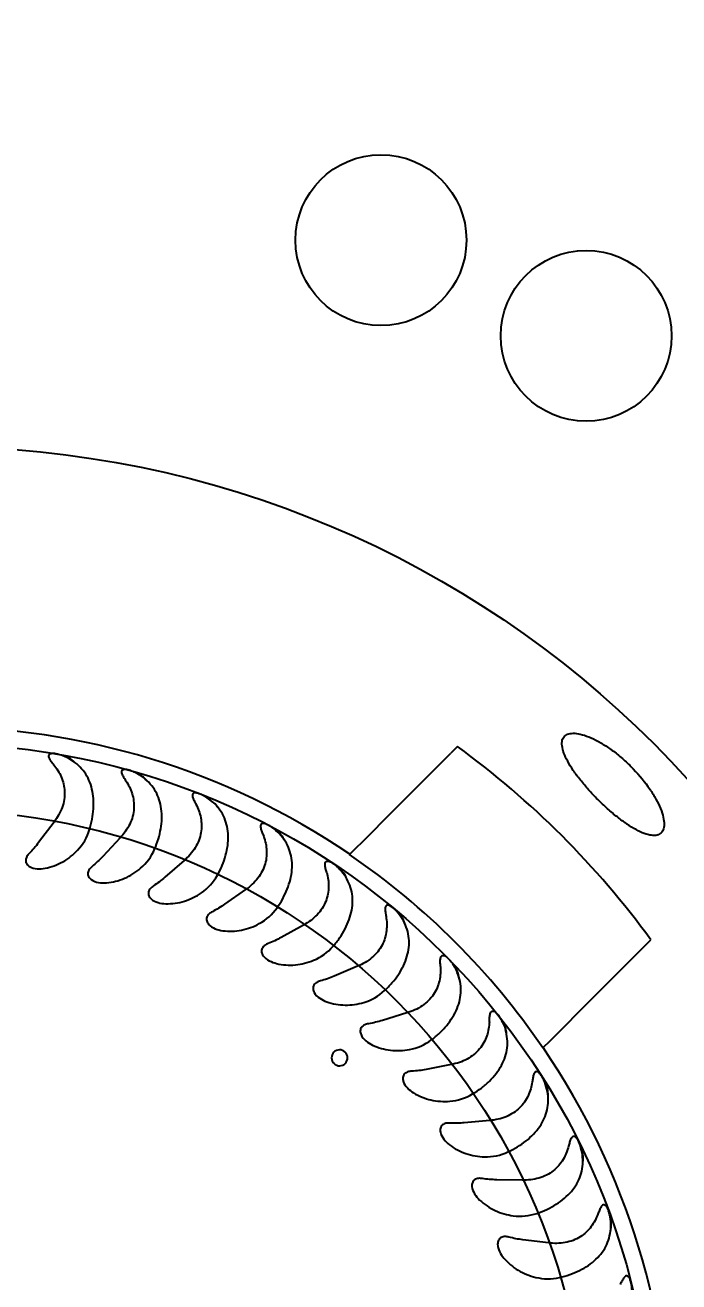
# Model space of a CAD drawing. Header units: millimetres. Extents: x 8 to 3888, y -9857 to 412.
# Drawn here: x 127.8 to 156.5, y 209.6 to 264.8 of the extents above; entities that cross this region are included whole.
import ezdxf

# ---------------------------------------------------------------- set-up
doc = ezdxf.new("R2010")
doc.units = ezdxf.units.MM
doc.layers.add('DIMENSIONS', color=2, linetype='Continuous')
doc.layers.add('OUTLINE', color=7, linetype='Continuous', lineweight=25)
doc.styles.add('SLDTEXTSTYLE0', font='TXT', dxfattribs={"width": 0.75})
doc.dimstyles.new('SLDDIMSTYLE0', dxfattribs={"dimtxt": 3.5, "dimasz": 2, "dimexe": 0, "dimexo": 0.0625, "dimgap": 0.875, "dimtad": 1, "dimdec": 1, "dimrnd": 1e-09, "dimzin": 12, "dimdsep": 46, "dimtxsty": 'SLDTEXTSTYLE0', "dimblk1": 'NONE', "dimsah": 1, "dimcen": 0, "dimadec": 0, "dimazin": 3, "dimtfac": 1, "dimtdec": 1, "dimtmove": 0, "dimatfit": 3, "dimldrblk": 'NONE', "dimfxl": 0, "dimfrac": 2, "dimtolj": 1, "dimtzin": 12, "dimarcsym": 0})

# ---------------------------------------------------------------- blocks, each defined once
blk = doc.blocks.new('_D')
at = {"layer": 'DIMENSIONS'}
for q in [(95.219, 280.951), (133.632, 174.927)]:
    blk.add_line((114.191, 228.586), q, dxfattribs=at)
blk.add_solid([(114.191, 228.586), (113.98, 230.637), (113.039, 230.297)], dxfattribs=at)
at = {"layer": 'DIMENSIONS', "char_height": 3.5, "attachment_point": 1, "rotation": 289.916, "style": 'SLDTEXTSTYLE0'}
for s, insert in [('%%c', (100, 280.994)), ('57,1', (101.781, 276.079))]:
    blk.add_mtext(s, dxfattribs=dict(at, insert=insert))
blk = doc.blocks.new('_None')
blk = doc.blocks.new('_D_1')
at = {"layer": 'DIMENSIONS'}
for q in [(77.846, 281.544), (139.641, 174.513)]:
    blk.add_line((108.183, 229), q, dxfattribs=at)
blk.add_solid([(108.183, 229), (107.616, 230.982), (106.75, 230.482)], dxfattribs=at)
at = {"layer": 'DIMENSIONS', "char_height": 3.5, "attachment_point": 1, "rotation": 300, "style": 'SLDTEXTSTYLE0'}
for s, insert in [('%%c', (82.546, 282.424)), ('62,9', (85.16, 277.896))]:
    blk.add_mtext(s, dxfattribs=dict(at, insert=insert))

msp = doc.modelspace()

# ---------------------------------------------------------------- linework, layer by layer
at = {"layer": 'OUTLINE'}
for p, q in [((129.05814, 229.78016), (128.38202, 228.88293)), ((131.95921, 229.08868), (131.19301, 228.26703)), ((134.77211, 228.09774), (133.92423, 227.36068)), ((137.46602, 226.8182), (136.54574, 226.17381)), ((140.01142, 225.26408), (139.02883, 224.71941)), ((142.38044, 223.4524), (141.34629, 223.01343)), ((144.5471, 221.40303), (143.47273, 221.07456)), ((146.48767, 219.1384), (145.38486, 218.92403)), ((148.18089, 216.68333), (147.06171, 216.58541)), ((149.60822, 214.06472), (148.48493, 214.08432)), ((150.754, 211.31125), (149.63892, 211.44817))]:
    msp.add_line(p, q, dxfattribs=at)
for centre, radius in [((143.40668, 255.31901), 3.75), ((152.41153, 251.11998), 3.75), ((123.91153, 201.75653), 44.5), ((123.91153, 201.75653), 31.45801), ((123.91153, 201.75653), 28.53659)]:
    msp.add_circle(centre, radius, dxfattribs=at)
for radius, start, end in [(32.19671, 55.74011, 124.25989), (38.78969, 36.101746, 53.898254), (32.18101, 34.254589, 55.745411), (32.19671, 325.74011, 34.25989)]:
    msp.add_arc((123.91153, 201.75653), radius, start, end, dxfattribs=at)
for centre, major_axis in [((127.60643, 230.73846), (-2.64915, 1.99628)), ((130.61562, 230.19347), (-2.42597, 2.26226)), ((133.55137, 229.33692), (-2.17621, 2.50345)), ((136.3815, 228.17819), (-1.90261, 2.71721)), ((139.075, 226.72999), (-1.60816, 2.9012)), ((141.60237, 225.00817), (-1.29609, 3.05341)), ((143.93591, 223.03159), (-0.96983, 3.17216)), ((146.05007, 220.82193), (-0.63293, 3.25615)), ((147.92167, 218.40338), (-0.2891, 3.30448)), ((149.53021, 215.80244), (0.05789, 3.31659)), ((150.85806, 213.04762), (0.40425, 3.29237))]:
    msp.add_ellipse(centre, major_axis=major_axis, ratio=0.82903757, start_param=3.04803192, end_param=3.42975032, dxfattribs=at)
for points, knots in [([(154.37603, 232.22103), (154.23584, 232.36122), (154.09244, 232.4935), (153.79959, 232.74297), (153.64845, 232.86132), (153.34908, 233.0757), (153.20136, 233.17164), (152.9102, 233.34161), (152.76606, 233.41574), (152.49486, 233.5358), (152.36623, 233.58276), (152.12371, 233.65039), (152.01187, 233.67031), (151.81249, 233.68254), (151.72346, 233.67498), (151.57174, 233.63227), (151.5102, 233.5977), (151.41517, 233.50297), (151.38164, 233.44188), (151.34587, 233.29786), (151.34305, 233.21495), (151.3675, 233.02695), (151.39514, 232.92179), (151.47807, 232.6977), (151.53342, 232.57777), (151.67249, 232.32099), (151.75408, 232.1881), (151.93936, 231.91406), (152.04441, 231.77119), (152.27129, 231.4841), (152.3923, 231.34066), (152.64899, 231.05367), (152.78575, 230.9092), (153.06264, 230.63226), (153.20397, 230.49833), (153.49265, 230.23986), (153.63808, 230.11717), (153.92328, 229.89165), (154.06517, 229.7871), (154.34218, 229.59961), (154.47466, 229.51836), (154.72846, 229.38062), (154.85093, 229.32381), (155.07595, 229.24037), (155.17919, 229.21312), (155.36747, 229.18813), (155.45216, 229.19084), (155.5959, 229.22626), (155.6561, 229.25874), (155.75233, 229.35442), (155.78695, 229.41636), (155.82955, 229.56626), (155.83754, 229.65546), (155.82547, 229.85609), (155.80579, 229.96656), (155.73909, 230.20713), (155.69137, 230.33839), (155.57144, 230.60963), (155.4991, 230.75063), (155.32868, 231.04316), (155.23135, 231.19305), (154.91208, 231.63926), (154.6564, 231.94066), (154.37603, 232.22103)], [0, 0, 0, 0, 0.03125, 0.03125, 0.0625, 0.0625, 0.09375, 0.09375, 0.125, 0.125, 0.15625, 0.15625, 0.1875, 0.1875, 0.21875, 0.21875, 0.25, 0.25, 0.28125, 0.28125, 0.3125, 0.3125, 0.34375, 0.34375, 0.375, 0.375, 0.40625, 0.40625, 0.4375, 0.4375, 0.46875, 0.46875, 0.5, 0.5, 0.53125, 0.53125, 0.5625, 0.5625, 0.59375, 0.59375, 0.625, 0.625, 0.65625, 0.65625, 0.6875, 0.6875, 0.71875, 0.71875, 0.75, 0.75, 0.78125, 0.78125, 0.8125, 0.8125, 0.84375, 0.84375, 0.875, 0.875, 0.90625, 0.90625, 0.9375, 0.9375, 1, 1, 1, 1]), ([(129.79933, 232.51647), (129.68404, 232.58724), (129.55744, 232.65047), (129.3516, 232.72581), (129.27978, 232.74782), (129.13289, 232.78031), (129.05479, 232.79174), (128.9463, 232.7874), (128.91167, 232.78207), (128.8552, 232.76014), (128.83444, 232.74343), (128.8015, 232.68265), (128.81524, 232.63377), (128.86165, 232.53744), (128.89474, 232.49016), (128.96682, 232.39495), (129.00629, 232.34705), (129.04654, 232.29837)], [0, 0, 0, 0, 0.25, 0.25, 0.375, 0.375, 0.5, 0.5, 0.5625, 0.5625, 0.625, 0.625, 0.75, 0.75, 0.875, 0.875, 1, 1, 1, 1]), ([(129.04654, 232.29837), (129.17861, 232.13865), (129.29265, 231.96045), (129.46068, 231.56655), (129.51356, 231.35564), (129.52778, 231.01011), (129.52121, 230.89389), (129.48494, 230.6607), (129.45466, 230.54215), (129.33226, 230.19745), (129.20701, 229.97772), (129.05814, 229.78016)], [0, 0, 0, 0, 0.25, 0.25, 0.5, 0.5, 0.625, 0.625, 0.75, 0.75, 1, 1, 1, 1]), ([(129.99776, 232.37259), (129.98931, 232.38146), (129.83829, 232.53992), (129.62882, 232.64781), (129.42374, 232.69879), (129.42112, 232.69944)], [0, 0, 0, 0, 0.05530382, 0.9879472, 1, 1, 1, 1]), ([(130.61668, 229.44863), (130.70981, 229.74713), (130.77067, 230.06114), (130.80963, 230.66461), (130.78833, 230.96226), (130.65844, 231.50331), (130.54836, 231.75354), (130.24125, 232.18363), (130.03931, 232.36916), (129.79933, 232.51647)], [0, 0, 0, 0, 0.25, 0.25, 0.5, 0.5, 0.75, 0.75, 1, 1, 1, 1]), ([(132.98237, 231.73252), (132.87464, 231.81531), (132.75543, 231.89118), (132.56045, 231.98683), (132.493, 232.01568), (132.34985, 232.06385), (132.27493, 232.08336), (132.16499, 232.09118), (132.12941, 232.08967), (132.07056, 232.07432), (132.04757, 232.06001), (132.00746, 232.00348), (132.01574, 231.95295), (132.05152, 231.85238), (132.07947, 231.8018), (132.14139, 231.69918), (132.17585, 231.64709), (132.2109, 231.5943)], [0, 0, 0, 0, 0.25, 0.25, 0.375, 0.375, 0.5, 0.5, 0.5625, 0.5625, 0.625, 0.625, 0.75, 0.75, 0.875, 0.875, 1, 1, 1, 1]), ([(133.16485, 231.56851), (133.1574, 231.57824), (133.03107, 231.74296), (132.84083, 231.83997), (132.66182, 231.93125)], [0, 0, 0, 0, 0.05904519, 1, 1, 1, 1]), ([(133.47456, 228.59605), (133.53663, 228.73998), (133.59164, 228.88987), (133.6817, 229.18865), (133.71715, 229.3379), (133.76815, 229.63649), (133.78365, 229.78724), (133.7921, 230.07922), (133.78537, 230.22111), (133.74894, 230.49775), (133.71878, 230.6333), (133.63562, 230.8889), (133.58264, 231.01008), (133.4518, 231.24102), (133.37324, 231.35113), (133.19496, 231.55311), (133.09471, 231.64618), (132.98237, 231.73252)], [0, 0, 0, 0, 0.125, 0.125, 0.25, 0.25, 0.375, 0.375, 0.5, 0.5, 0.625, 0.625, 0.75, 0.75, 0.875, 0.875, 1, 1, 1, 1]), ([(132.2109, 231.5943), (132.32539, 231.4219), (132.42046, 231.2322), (132.5148, 230.92549), (132.5381, 230.82012), (132.5655, 230.60201), (132.56941, 230.48812), (132.55448, 230.26058), (132.5359, 230.14629), (132.47472, 229.91663), (132.43225, 229.8028), (132.2752, 229.47496), (132.12761, 229.26927), (131.95921, 229.08868)], [0, 0, 0, 0, 0.25, 0.25, 0.375, 0.375, 0.5, 0.5, 0.625, 0.625, 0.75, 0.75, 1, 1, 1, 1]), ([(135.28433, 230.56333), (135.38007, 230.3801), (135.45496, 230.18094), (135.51661, 229.86664), (135.52881, 229.75941), (135.53327, 229.53907), (135.52522, 229.42548), (135.46734, 229.08894), (135.38071, 228.86175), (135.19024, 228.5521), (135.11591, 228.45209), (134.95327, 228.26543), (134.86539, 228.17882), (134.77211, 228.09774)], [0, 0, 0, 0, 0.25, 0.25, 0.375, 0.375, 0.5, 0.5, 0.75, 0.75, 0.875, 0.875, 1, 1, 1, 1]), ([(136.06602, 230.62015), (135.9685, 230.71283), (135.85741, 230.80136), (135.67254, 230.91744), (135.60686, 230.95401), (135.46877, 231.01691), (135.39536, 231.04413), (135.2878, 231.06254), (135.2525, 231.06446), (135.1932, 231.05475), (135.16926, 231.04264), (135.12465, 230.99021), (135.12787, 230.93924), (135.15317, 230.83571), (135.17565, 230.78265), (135.22637, 230.6745), (135.25509, 230.6193), (135.28433, 230.56333)], [0, 0, 0, 0, 0.25, 0.25, 0.375, 0.375, 0.5, 0.5, 0.5625, 0.5625, 0.625, 0.625, 0.75, 0.75, 0.875, 0.875, 1, 1, 1, 1]), ([(136.23036, 230.43796), (136.22397, 230.44841), (136.11826, 230.6211), (135.94366, 230.73462), (135.77962, 230.84127)], [0, 0, 0, 0, 0.06053863, 1, 1, 1, 1]), ([(136.22767, 227.44941), (136.30443, 227.58604), (136.37479, 227.72932), (136.49563, 228.01713), (136.54648, 228.16187), (136.6284, 228.45345), (136.65957, 228.60173), (136.6985, 228.89129), (136.70664, 229.03311), (136.69933, 229.31199), (136.6835, 229.44995), (136.62751, 229.71289), (136.58748, 229.83894), (136.48151, 230.08224), (136.41489, 230.19998), (136.25867, 230.41953), (136.16869, 230.52257), (136.06602, 230.62015)], [0, 0, 0, 0, 0.125, 0.125, 0.25, 0.25, 0.375, 0.375, 0.5, 0.5, 0.625, 0.625, 0.75, 0.75, 0.875, 0.875, 1, 1, 1, 1]), ([(139.01651, 229.19154), (138.92884, 229.29434), (138.82812, 229.39352), (138.65535, 229.52901), (138.59442, 229.57174), (138.46525, 229.64785), (138.39427, 229.68307), (138.2897, 229.71265), (138.25481, 229.71839), (138.19429, 229.71513), (138.16917, 229.70561), (138.11923, 229.65855), (138.11692, 229.60695), (138.13099, 229.50234), (138.14776, 229.44694), (138.18716, 229.33326), (138.20994, 229.27543), (138.23316, 229.21674)], [0, 0, 0, 0, 0.25, 0.25, 0.375, 0.375, 0.5, 0.5, 0.5625, 0.5625, 0.625, 0.625, 0.75, 0.75, 0.875, 0.875, 1, 1, 1, 1]), ([(139.16091, 228.99317), (139.15561, 229.00421), (139.061, 229.20159), (138.89394, 229.36983), (138.71338, 229.48238), (138.70984, 229.48458)], [0, 0, 0, 0, 0.0548809, 0.98149311, 1, 1, 1, 1]), ([(138.23316, 229.21674), (138.30913, 229.02473), (138.36282, 228.8187), (138.39131, 228.50027), (138.3923, 228.39233), (138.3737, 228.17214), (138.35392, 228.06062), (138.26149, 227.73245), (138.1519, 227.51568), (137.93033, 227.22749), (137.84587, 227.1356), (137.66486, 226.967), (137.56808, 226.88966), (137.46602, 226.8182)], [0, 0, 0, 0, 0.25, 0.25, 0.375, 0.375, 0.5, 0.5, 0.75, 0.75, 0.875, 0.875, 1, 1, 1, 1]), ([(138.84584, 226.02128), (139.02667, 226.27642), (139.18153, 226.55615), (139.4051, 227.11814), (139.47682, 227.40775), (139.52049, 227.96246), (139.49311, 228.2345), (139.33397, 228.73836), (139.19917, 228.97734), (139.01651, 229.19154)], [0, 0, 0, 0, 0.25, 0.25, 0.5, 0.5, 0.75, 0.75, 1, 1, 1, 1]), ([(127.97114, 228.40797), (127.93087, 228.36688), (127.89327, 228.32152), (127.83577, 228.22166), (127.81556, 228.16594), (127.81099, 228.04989), (127.82785, 227.99262), (127.89151, 227.89621), (127.93668, 227.85738), (128.08677, 227.76786), (128.20345, 227.7421), (128.43388, 227.72516), (128.55093, 227.73471), (128.66375, 227.75534)], [0, 0, 0, 0, 0.125, 0.125, 0.25, 0.25, 0.375, 0.375, 0.5, 0.5, 0.75, 0.75, 1, 1, 1, 1]), ([(128.66375, 227.75534), (128.79928, 227.78012), (128.93465, 227.81659), (129.19412, 227.91052), (129.3188, 227.96783), (129.55875, 228.10239), (129.67493, 228.18041), (129.89273, 228.3521), (129.99437, 228.44546), (130.08938, 228.54573)], [0, 0, 0, 0, 0.25, 0.25, 0.5, 0.5, 0.75, 0.75, 1, 1, 1, 1]), ([(130.73474, 227.83763), (130.69009, 227.80072), (130.64815, 227.75971), (130.58035, 227.66603), (130.55458, 227.61258), (130.5381, 227.49842), (130.54894, 227.4392), (130.60215, 227.33689), (130.64274, 227.29377), (130.78328, 227.18861), (130.89642, 227.15107), (131.12349, 227.11021), (131.24094, 227.10745), (131.35533, 227.11617)], [0, 0, 0, 0, 0.125, 0.125, 0.25, 0.25, 0.375, 0.375, 0.5, 0.5, 0.75, 0.75, 1, 1, 1, 1]), ([(141.02508, 227.56929), (141.00808, 227.63025), (140.9914, 227.69044), (140.96422, 227.80718), (140.95328, 227.86389), (140.95028, 227.9704), (140.95782, 228.02079), (141.01313, 228.06247), (141.03887, 228.06906), (141.09948, 228.06585), (141.13357, 228.05646), (141.23516, 228.01567), (141.30128, 227.9736), (141.42235, 227.88388), (141.4787, 227.83473), (141.63609, 227.68196), (141.72435, 227.57478), (141.8015, 227.46234)], [0, 0, 0, 0, 0.125, 0.125, 0.25, 0.25, 0.375, 0.375, 0.4375, 0.4375, 0.5, 0.5, 0.625, 0.625, 0.75, 0.75, 1, 1, 1, 1]), ([(141.92437, 227.24997), (141.92027, 227.2615), (141.8468, 227.46769), (141.69676, 227.65389), (141.52723, 227.78578), (141.52234, 227.78959)], [0, 0, 0, 0, 0.054388537, 0.972711396, 1, 1, 1, 1]), ([(131.35533, 227.11617), (131.6282, 227.13698), (131.90212, 227.20449), (132.40767, 227.42191), (132.64571, 227.57353), (132.85577, 227.75321)], [0, 0, 0, 0, 0.5, 0.5, 1, 1, 1, 1]), ([(141.02508, 227.56929), (141.08057, 227.37036), (141.11241, 227.15995), (141.10584, 226.73391), (141.06643, 226.51255), (140.94023, 226.19586), (140.88632, 226.09107), (140.75749, 225.89215), (140.68327, 225.79857), (140.51607, 225.62266), (140.42236, 225.54004), (140.22503, 225.3915), (140.12066, 225.32463), (140.01142, 225.26408)], [0, 0, 0, 0, 0.25, 0.25, 0.5, 0.5, 0.625, 0.625, 0.75, 0.75, 0.875, 0.875, 1, 1, 1, 1]), ([(141.30038, 224.32729), (141.40368, 224.44476), (141.50029, 224.56756), (141.67915, 224.8247), (141.76036, 224.95792), (141.97128, 225.35975), (142.0728, 225.64012), (142.17425, 226.18729), (142.17545, 226.46072), (142.06987, 226.97838), (141.96073, 227.23029), (141.8015, 227.46234)], [0, 0, 0, 0, 0.125, 0.125, 0.25, 0.25, 0.5, 0.5, 0.75, 0.75, 1, 1, 1, 1]), ([(133.42357, 226.98154), (133.37531, 226.94949), (133.32931, 226.91309), (133.2521, 226.82702), (133.22088, 226.77655), (133.19256, 226.66474), (133.19715, 226.60471), (133.23937, 226.4974), (133.27524, 226.45027), (133.40401, 226.33099), (133.51261, 226.28183), (133.73416, 226.21747), (133.85069, 226.20244), (133.96536, 226.19916)], [0, 0, 0, 0, 0.125, 0.125, 0.25, 0.25, 0.375, 0.375, 0.5, 0.5, 0.75, 0.75, 1, 1, 1, 1]), ([(133.96536, 226.19916), (134.10235, 226.19524), (134.23917, 226.20243), (134.51266, 226.23994), (134.64945, 226.2706), (134.91264, 226.35242), (135.04044, 226.40369), (135.28903, 226.52596), (135.41015, 226.59739), (135.52417, 226.67587)], [0, 0, 0, 0, 0.25, 0.25, 0.5, 0.5, 0.75, 0.75, 1, 1, 1, 1]), ([(144.39049, 225.45151), (144.32601, 225.57048), (144.24799, 225.6886), (144.10672, 225.85745), (144.05629, 225.91159), (143.94495, 226.01349), (143.88293, 226.06244), (143.78696, 226.11276), (143.75419, 226.12552), (143.69379, 226.13463), (143.66786, 226.1303), (143.60976, 226.0944), (143.59684, 226.04453), (143.58896, 225.93913), (143.59396, 225.88064), (143.60883, 225.76199), (143.61903, 225.70101), (143.6295, 225.63903)], [0, 0, 0, 0, 0.25, 0.25, 0.375, 0.375, 0.5, 0.5, 0.5625, 0.5625, 0.625, 0.625, 0.75, 0.75, 0.875, 0.875, 1, 1, 1, 1]), ([(136.0082, 225.84907), (135.95689, 225.82227), (135.90738, 225.7909), (135.82163, 225.71346), (135.78532, 225.66659), (135.7454, 225.55849), (135.7436, 225.49835), (135.7742, 225.38727), (135.80484, 225.33666), (135.92022, 225.20453), (136.02295, 225.14426), (136.23632, 225.05699), (136.3502, 225.02978), (136.46523, 225.01435)], [0, 0, 0, 0, 0.125, 0.125, 0.25, 0.25, 0.375, 0.375, 0.5, 0.5, 0.75, 0.75, 1, 1, 1, 1]), ([(143.6295, 225.63903), (143.66393, 225.43517), (143.67357, 225.22308), (143.62252, 224.79982), (143.56031, 224.58409), (143.40156, 224.28199), (143.33665, 224.183), (143.18836, 223.99942), (143.1049, 223.91413), (142.9198, 223.75626), (142.81814, 223.68402), (142.60661, 223.55703), (142.49531, 223.50117), (142.38043, 223.4524)], [0, 0, 0, 0, 0.25, 0.25, 0.5, 0.5, 0.625, 0.625, 0.75, 0.75, 0.875, 0.875, 1, 1, 1, 1]), ([(144.49049, 225.22746), (144.48761, 225.23936), (144.4361, 225.4521), (144.3071, 225.65206), (144.15319, 225.80024), (144.14956, 225.80374)], [0, 0, 0, 0, 0.054666513, 0.977692173, 1, 1, 1, 1]), ([(136.46523, 225.01435), (136.6014, 224.99609), (136.73819, 224.989), (137.01326, 224.99768), (137.15265, 225.01381), (137.42358, 225.06779), (137.55603, 225.10547), (137.81552, 225.20089), (137.94347, 225.25923), (138.06533, 225.32551)], [0, 0, 0, 0, 0.25, 0.25, 0.5, 0.5, 0.75, 0.75, 1, 1, 1, 1]), ([(143.56441, 222.38602), (143.67954, 222.49216), (143.78834, 222.6041), (143.99246, 222.84035), (144.08764, 222.96489), (144.25567, 223.21689), (144.32971, 223.34558), (144.45678, 223.60944), (144.50929, 223.74413), (144.58839, 224.01107), (144.61565, 224.14459), (144.64413, 224.41367), (144.64497, 224.54766), (144.61953, 224.81063), (144.59338, 224.94058), (144.51213, 225.20037), (144.45754, 225.32779), (144.39049, 225.45151)], [0, 0, 0, 0, 0.125, 0.125, 0.25, 0.25, 0.375, 0.375, 0.5, 0.5, 0.625, 0.625, 0.75, 0.75, 0.875, 0.875, 1, 1, 1, 1]), ([(138.46029, 224.45264), (138.40645, 224.43135), (138.35393, 224.40533), (138.26055, 224.33726), (138.21953, 224.29444), (138.16854, 224.19107), (138.16047, 224.13145), (138.17932, 224.01777), (138.20452, 223.96423), (138.30549, 223.82077), (138.40137, 223.75009), (138.60449, 223.641), (138.71497, 223.60205), (138.82757, 223.57472)], [0, 0, 0, 0, 0.125, 0.125, 0.25, 0.25, 0.375, 0.375, 0.5, 0.5, 0.75, 0.75, 1, 1, 1, 1]), ([(146.01788, 223.44711), (146.01394, 223.51008), (146.01016, 223.57201), (146.0078, 223.69119), (146.00883, 223.7487), (146.02764, 223.85349), (146.04538, 223.90187), (146.10773, 223.93182), (146.1343, 223.93318), (146.19291, 223.91778), (146.22434, 223.90163), (146.31563, 223.8406), (146.37131, 223.78596), (146.47117, 223.67313), (146.51647, 223.61284), (146.63823, 223.43149), (146.70335, 223.30628), (146.7551, 223.18108)], [0, 0, 0, 0, 0.125, 0.125, 0.25, 0.25, 0.375, 0.375, 0.4375, 0.4375, 0.5, 0.5, 0.625, 0.625, 0.75, 0.75, 1, 1, 1, 1]), ([(138.82757, 223.57472), (138.96149, 223.54223), (139.09689, 223.52092), (139.37084, 223.50087), (139.51072, 223.50229), (139.78657, 223.52772), (139.92233, 223.55141), (140.19002, 223.61912), (140.32296, 223.6636), (140.45142, 223.71692)], [0, 0, 0, 0, 0.25, 0.25, 0.5, 0.5, 0.75, 0.75, 1, 1, 1, 1]), ([(146.01788, 223.44711), (146.03084, 223.2403), (146.01833, 223.02928), (145.94696, 222.71703), (145.91388, 222.61224), (145.82821, 222.40918), (145.77579, 222.31077), (145.64916, 222.12106), (145.57427, 222.0295), (145.40815, 221.86296), (145.31628, 221.78679), (145.0143, 221.57953), (144.78504, 221.47577), (144.5471, 221.40302)], [0, 0, 0, 0, 0.25, 0.25, 0.375, 0.375, 0.5, 0.5, 0.625, 0.625, 0.75, 0.75, 1, 1, 1, 1]), ([(146.83113, 222.9478), (146.82951, 222.95993), (146.80051, 223.17689), (146.69327, 223.38897), (146.55595, 223.55222), (146.55291, 223.55585)], [0, 0, 0, 0, 0.05474395, 0.97903051, 1, 1, 1, 1]), ([(145.61312, 220.21872), (145.73901, 220.31246), (145.85882, 220.41241), (146.08578, 220.62531), (146.19368, 220.73937), (146.38758, 220.97293), (146.47457, 221.09314), (146.62807, 221.34148), (146.69466, 221.47034), (146.8014, 221.72792), (146.84237, 221.85773), (146.89869, 222.12141), (146.9137, 222.25537), (146.91591, 222.51983), (146.90346, 222.65159), (146.85015, 222.91725), (146.80892, 223.05087), (146.7551, 223.18108)], [0, 0, 0, 0, 0.125, 0.125, 0.25, 0.25, 0.375, 0.375, 0.5, 0.5, 0.625, 0.625, 0.75, 0.75, 0.875, 0.875, 1, 1, 1, 1]), ([(140.75298, 222.80755), (140.6972, 222.792), (140.64222, 222.7716), (140.54221, 222.71364), (140.49694, 222.67532), (140.43543, 222.5778), (140.42121, 222.51932), (140.42813, 222.40425), (140.44764, 222.34836), (140.53314, 222.19513), (140.62116, 222.11481), (140.81186, 221.98511), (140.91783, 221.93482), (141.02648, 221.89605)], [0, 0, 0, 0, 0.125, 0.125, 0.25, 0.25, 0.375, 0.375, 0.5, 0.5, 0.75, 0.75, 1, 1, 1, 1]), ([(141.02648, 221.89605), (141.28697, 221.80309), (141.55895, 221.7544), (142.11462, 221.74727), (142.38884, 221.78829), (142.6563, 221.86773)], [0, 0, 0, 0, 0.5, 0.5, 1, 1, 1, 1]), ([(148.16407, 221.01755), (148.16673, 221.08065), (148.16944, 221.14278), (148.1797, 221.26273), (148.18692, 221.32018), (148.21667, 221.42151), (148.23994, 221.46771), (148.30463, 221.49018), (148.33135, 221.48868), (148.38838, 221.46678), (148.41794, 221.44722), (148.5015, 221.37741), (148.55152, 221.31696), (148.63945, 221.19347), (148.6774, 221.13), (148.77996, 220.93597), (148.83109, 220.8057), (148.86943, 220.67591)], [0, 0, 0, 0, 0.125, 0.125, 0.25, 0.25, 0.375, 0.375, 0.4375, 0.4375, 0.5, 0.5, 0.625, 0.625, 0.75, 0.75, 1, 1, 1, 1]), ([(142.86115, 220.93182), (142.80402, 220.92218), (142.7472, 220.90763), (142.64164, 220.86041), (142.5926, 220.827), (142.52125, 220.73637), (142.50102, 220.67967), (142.49595, 220.56446), (142.50955, 220.50681), (142.57868, 220.34547), (142.6579, 220.25639), (142.83412, 220.10748), (142.93447, 220.04636), (143.03787, 219.99673)], [0, 0, 0, 0, 0.125, 0.125, 0.25, 0.25, 0.375, 0.375, 0.5, 0.5, 0.75, 0.75, 1, 1, 1, 1]), ([(148.16407, 221.01755), (148.15531, 220.80976), (148.12105, 220.60257), (148.0171, 220.29855), (147.97318, 220.19778), (147.86706, 220.00537), (147.80469, 219.91292), (147.65828, 219.73675), (147.57474, 219.65413), (147.39255, 219.50616), (147.29315, 219.43986), (146.9695, 219.26444), (146.73132, 219.18576), (146.48767, 219.1384)], [0, 0, 0, 0, 0.25, 0.25, 0.375, 0.375, 0.5, 0.5, 0.625, 0.625, 0.75, 0.75, 1, 1, 1, 1]), ([(147.42406, 217.84915), (147.55955, 217.92951), (147.6892, 218.01649), (147.93656, 218.20406), (148.05539, 218.30581), (148.27339, 218.51854), (148.37246, 218.62907), (148.55064, 218.85944), (148.6303, 218.9805), (148.76372, 219.22613), (148.81797, 219.35092), (148.90131, 219.60651), (148.93037, 219.7384), (148.96027, 220.00174), (148.96159, 220.13398), (148.93649, 220.40272), (148.90945, 220.54045), (148.86943, 220.67591)], [0, 0, 0, 0, 0.125, 0.125, 0.25, 0.25, 0.375, 0.375, 0.5, 0.5, 0.625, 0.625, 0.75, 0.75, 0.875, 0.875, 1, 1, 1, 1]), ([(148.92067, 220.43596), (148.92032, 220.44819), (148.91417, 220.66699), (148.83169, 220.88581), (148.71448, 221.05944), (148.71398, 221.06017)], [0, 0, 0, 0, 0.055691804, 0.996036692, 1, 1, 1, 1]), ([(141.87706, 219.63329), (141.93042, 219.55613), (141.94992, 219.45916), (141.91655, 219.28063), (141.86365, 219.19907), (141.71605, 219.09579), (141.6212, 219.0736), (141.4388, 219.1049), (141.35423, 219.15872), (141.24865, 219.31121), (141.22847, 219.40876), (141.26172, 219.5876), (141.31382, 219.66866), (141.46311, 219.77318), (141.55778, 219.79472), (141.73907, 219.76359), (141.82369, 219.71045), (141.87706, 219.63329)], [0, 0, 0, 0, 0.125, 0.125, 0.25, 0.25, 0.375, 0.375, 0.5, 0.5, 0.625, 0.625, 0.75, 0.75, 0.875, 0.875, 1, 1, 1, 1]), ([(143.03787, 219.99673), (143.28802, 219.87666), (143.55186, 219.80028), (144.10527, 219.73493), (144.38077, 219.74701), (144.65581, 219.79819)], [0, 0, 0, 0, 0.5, 0.5, 1, 1, 1, 1]), ([(144.7617, 218.846), (144.70388, 218.84238), (144.64585, 218.83386), (144.53594, 218.79792), (144.48367, 218.76983), (144.40324, 218.68716), (144.3772, 218.63288), (144.36011, 218.51883), (144.36761, 218.46008), (144.41949, 218.2924), (144.48896, 218.19553), (144.64864, 218.02901), (144.74205, 217.95773), (144.83971, 217.89756)], [0, 0, 0, 0, 0.125, 0.125, 0.25, 0.25, 0.375, 0.375, 0.5, 0.5, 0.75, 0.75, 1, 1, 1, 1]), ([(150.71033, 217.96345), (150.6858, 218.09634), (150.64817, 218.23262), (150.56619, 218.43653), (150.53485, 218.50386), (150.46084, 218.63467), (150.4169, 218.70064), (150.34131, 218.77827), (150.31399, 218.80067), (150.2598, 218.8281), (150.23341, 218.83231), (150.16684, 218.81651), (150.13902, 218.77311), (150.09885, 218.67541), (150.08553, 218.61832), (150.06291, 218.50053), (150.05375, 218.43924), (150.04453, 218.37695)], [0, 0, 0, 0, 0.25, 0.25, 0.375, 0.375, 0.5, 0.5, 0.5625, 0.5625, 0.625, 0.625, 0.75, 0.75, 0.875, 0.875, 1, 1, 1, 1]), ([(144.83971, 217.89756), (145.07637, 217.75174), (145.33025, 217.64848), (145.874, 217.5256), (146.14957, 217.50887), (146.42804, 217.53099)], [0, 0, 0, 0, 0.5, 0.5, 1, 1, 1, 1]), ([(150.04453, 218.37695), (150.01407, 218.17099), (149.95873, 217.96948), (149.77767, 217.57906), (149.65437, 217.39647), (149.32419, 217.07479), (149.1263, 216.94555), (148.78658, 216.80517), (148.66953, 216.76856), (148.42881, 216.71301), (148.30432, 216.69412), (148.18089, 216.68333)], [0, 0, 0, 0, 0.25, 0.25, 0.5, 0.5, 0.75, 0.75, 0.875, 0.875, 1, 1, 1, 1]), ([(148.97739, 215.30326), (149.12087, 215.36917), (149.25898, 215.4422), (149.52437, 215.60279), (149.6527, 215.6912), (149.89225, 215.88037), (150.00237, 215.98002), (150.20346, 216.19034), (150.29516, 216.30214), (150.45377, 216.53285), (150.52075, 216.65133), (150.63022, 216.89654), (150.6729, 217.02455), (150.73024, 217.28369), (150.74534, 217.41509), (150.74845, 217.68457), (150.73601, 217.8243), (150.71033, 217.96345)], [0, 0, 0, 0, 0.125, 0.125, 0.25, 0.25, 0.375, 0.375, 0.5, 0.5, 0.625, 0.625, 0.75, 0.75, 0.875, 0.875, 1, 1, 1, 1]), ([(150.7362, 217.71946), (150.73713, 217.73167), (150.75388, 217.94991), (150.69338, 218.17904), (150.59332, 218.36672), (150.5914, 218.37031)], [0, 0, 0, 0, 0.054903871, 0.981924041, 1, 1, 1, 1]), ([(146.43382, 216.57295), (146.37594, 216.57539), (146.31733, 216.57298), (146.20427, 216.54873), (146.14935, 216.52626), (146.06072, 216.45244), (146.02914, 216.40118), (146.00023, 216.28955), (146.00154, 216.23034), (146.03561, 216.05815), (146.09457, 215.95454), (146.23598, 215.77225), (146.32142, 215.6916), (146.41226, 215.62154)], [0, 0, 0, 0, 0.125, 0.125, 0.25, 0.25, 0.375, 0.375, 0.5, 0.5, 0.75, 0.75, 1, 1, 1, 1]), ([(152.2576, 215.07343), (152.24706, 215.2087), (152.22363, 215.34893), (152.16338, 215.55997), (152.13936, 215.62992), (152.07873, 215.76894), (152.04226, 215.83833), (151.97468, 215.92359), (151.94962, 215.94863), (151.89876, 215.98089), (151.87317, 215.98751), (151.80543, 215.97801), (151.77361, 215.93778), (151.7235, 215.84441), (151.70439, 215.78912), (151.6698, 215.67494), (151.65432, 215.61513), (151.63868, 215.55426)], [0, 0, 0, 0, 0.25, 0.25, 0.375, 0.375, 0.5, 0.5, 0.5625, 0.5625, 0.625, 0.625, 0.75, 0.75, 0.875, 0.875, 1, 1, 1, 1]), ([(146.41226, 215.62154), (146.63192, 215.45214), (146.87425, 215.3225), (147.40184, 215.14357), (147.67395, 215.09808), (147.95357, 215.09096)], [0, 0, 0, 0, 0.5, 0.5, 1, 1, 1, 1]), ([(151.63868, 215.55426), (151.58704, 215.35334), (151.51015, 215.15685), (151.28983, 214.7887), (151.15009, 214.62197), (150.87935, 214.40774), (150.7812, 214.34458), (150.57131, 214.23693), (150.45775, 214.1918), (150.10675, 214.08817), (149.85557, 214.0604), (149.60822, 214.06472)], [0, 0, 0, 0, 0.25, 0.25, 0.5, 0.5, 0.625, 0.625, 0.75, 0.75, 1, 1, 1, 1]), ([(152.25783, 214.82808), (152.26003, 214.84012), (152.2995, 215.05542), (152.26406, 215.28685), (152.18551, 215.48145), (152.18505, 215.48258)], [0, 0, 0, 0, 0.05560801, 0.99449185, 1, 1, 1, 1]), ([(150.2561, 212.60896), (150.55235, 212.70908), (150.84208, 212.84437), (151.35327, 213.1676), (151.58152, 213.35976), (151.9429, 213.78286), (152.08065, 214.01903), (152.24806, 214.52022), (152.27948, 214.79277), (152.2576, 215.07343)], [0, 0, 0, 0, 0.25, 0.25, 0.5, 0.5, 0.75, 0.75, 1, 1, 1, 1]), ([(147.85918, 214.13756), (147.80187, 214.14604), (147.74333, 214.14977), (147.62835, 214.13747), (147.57139, 214.12086), (147.47552, 214.05672), (147.43876, 214.00904), (147.39834, 213.90104), (147.39346, 213.84201), (147.40934, 213.66721), (147.45715, 213.55801), (147.57872, 213.36193), (147.65527, 213.27279), (147.73829, 213.19362)], [0, 0, 0, 0, 0.125, 0.125, 0.25, 0.25, 0.375, 0.375, 0.5, 0.5, 0.75, 0.75, 1, 1, 1, 1]), ([(147.73829, 213.19362), (147.83807, 213.09848), (147.94721, 213.01037), (148.17552, 212.85579), (148.29515, 212.78861), (148.54514, 212.67353), (148.6767, 212.62536), (148.94343, 212.55013), (149.07868, 212.52277), (149.21569, 212.50484)], [0, 0, 0, 0, 0.25, 0.25, 0.5, 0.5, 0.75, 0.75, 1, 1, 1, 1]), ([(153.49432, 212.03751), (153.49795, 212.17252), (153.48945, 212.31359), (153.45185, 212.52943), (153.43506, 212.60237), (153.3902, 212.74487), (153.36165, 212.81759), (153.30309, 212.91089), (153.28115, 212.93835), (153.23388, 212.97667), (153.20904, 212.98648), (153.13969, 212.98506), (153.10413, 212.94872), (153.04383, 212.86043), (153.01934, 212.80799), (152.97286, 212.69784), (152.9511, 212.63968), (152.92904, 212.5804)], [0, 0, 0, 0, 0.25, 0.25, 0.375, 0.375, 0.5, 0.5, 0.5625, 0.5625, 0.625, 0.625, 0.75, 0.75, 0.875, 0.875, 1, 1, 1, 1]), ([(152.92904, 212.5804), (152.8564, 212.38521), (152.76031, 212.19946), (152.50157, 211.85479), (152.34423, 211.70329), (151.95737, 211.45838), (151.73261, 211.37104), (151.37184, 211.30453), (151.24978, 211.29304), (151.00252, 211.28875), (150.87686, 211.29617), (150.75401, 211.31125)], [0, 0, 0, 0, 0.25, 0.25, 0.5, 0.5, 0.75, 0.75, 0.875, 0.875, 1, 1, 1, 1]), ([(153.46889, 211.79347), (153.47235, 211.80522), (153.5341, 212.01521), (153.52263, 212.25143), (153.46398, 212.45535), (153.46299, 212.45878)], [0, 0, 0, 0, 0.0550246, 0.98407281, 1, 1, 1, 1]), ([(151.24616, 209.79575), (151.39929, 209.83018), (151.54931, 209.87273), (151.84291, 209.97477), (151.98775, 210.03501), (152.2599, 210.16946), (152.38821, 210.24383), (152.62922, 210.40801), (152.74247, 210.49857), (152.94481, 210.69036), (153.03502, 210.79217), (153.19367, 211.00978), (153.26198, 211.12602), (153.37172, 211.36656), (153.41399, 211.49185), (153.4735, 211.75572), (153.49046, 211.89453), (153.49432, 212.03751)], [0, 0, 0, 0, 0.125, 0.125, 0.25, 0.25, 0.375, 0.375, 0.5, 0.5, 0.625, 0.625, 0.75, 0.75, 0.875, 0.875, 1, 1, 1, 1]), ([(149.02216, 211.56653), (148.96605, 211.58095), (148.90822, 211.59077), (148.79259, 211.59057), (148.7342, 211.58), (148.63216, 211.52623), (148.59061, 211.48265), (148.53912, 211.37947), (148.5281, 211.32128), (148.52562, 211.14577), (148.56175, 211.03217), (148.66217, 210.82445), (148.72898, 210.72781), (148.80327, 210.64039)], [0, 0, 0, 0, 0.125, 0.125, 0.25, 0.25, 0.375, 0.375, 0.5, 0.5, 0.75, 0.75, 1, 1, 1, 1]), ([(148.80327, 210.64039), (148.89211, 210.53586), (148.989, 210.43903), (149.19952, 210.26118), (149.31393, 210.17991), (149.5511, 210.03892), (149.67472, 209.97827), (149.93164, 209.87546), (150.06582, 209.8332), (150.20058, 209.80095)], [0, 0, 0, 0, 0.25, 0.25, 0.5, 0.5, 0.75, 0.75, 1, 1, 1, 1]), ([(154.40691, 208.88895), (154.42471, 209.02333), (154.43097, 209.16526), (154.41591, 209.38441), (154.40695, 209.45784), (154.3766, 209.60625), (154.3553, 209.68187), (154.30701, 209.77919), (154.28775, 209.80891), (154.24461, 209.85118), (154.22098, 209.86295), (154.1528, 209.8678), (154.11323, 209.83505), (154.04484, 209.75422), (154.0146, 209.70405), (153.95701, 209.59951), (153.92944, 209.54423), (153.90148, 209.48795)], [0, 0, 0, 0, 0.25, 0.25, 0.375, 0.375, 0.5, 0.5, 0.5625, 0.5625, 0.625, 0.625, 0.75, 0.75, 0.875, 0.875, 1, 1, 1, 1])]:
    msp.add_open_spline(points, degree=3, knots=knots, dxfattribs=at)
for points in [[(142.03659, 228.36688), (143.51441, 229.8447), (144.99191, 231.32219), (146.46921, 232.7995)], [(146.76723, 233.09751), (146.67252, 233.00281), (146.57321, 232.9035), (146.46921, 232.7995)], [(128.38202, 228.88293), (128.25607, 228.71578), (128.11827, 228.55813), (127.97114, 228.40797)], [(142.03659, 228.36688), (142.03283, 228.36312), (142.02906, 228.35935), (142.02529, 228.35558)], [(131.19301, 228.26703), (131.04978, 228.11343), (130.89624, 227.97116), (130.73474, 227.83763)], [(133.92423, 227.36068), (133.766, 227.22314), (133.59843, 227.09763), (133.42357, 226.98154)], [(136.54574, 226.17381), (136.37389, 226.05348), (136.19413, 225.9462), (136.0082, 225.84907)], [(139.02883, 224.71942), (138.84503, 224.61754), (138.65504, 224.52968), (138.46029, 224.45264)], [(154.95449, 224.31422), (155.05878, 224.4185), (155.15807, 224.51779), (155.25251, 224.61223)], [(154.95449, 224.31422), (153.47717, 222.83689), (151.99967, 221.35939), (150.52187, 219.88159)], [(141.34629, 223.01343), (141.15314, 222.93145), (140.955, 222.86389), (140.75298, 222.80755)], [(143.47273, 221.07456), (143.27204, 221.0132), (143.06792, 220.96673), (142.86115, 220.93182)], [(150.51057, 219.8703), (150.51434, 219.87407), (150.51811, 219.87784), (150.52187, 219.88159)], [(145.38485, 218.92403), (145.17887, 218.88399), (144.97101, 218.85911), (144.7617, 218.846)], [(147.06171, 216.58541), (146.85269, 216.56712), (146.64337, 216.5641), (146.43382, 216.57295)], [(148.48493, 214.08432), (148.27516, 214.08798), (148.06667, 214.10686), (147.85918, 214.13756)], [(149.63892, 211.44817), (149.43069, 211.47374), (149.22532, 211.5143), (149.02216, 211.56653)]]:
    msp.add_open_spline(points, degree=3, dxfattribs=at)

# ---------------------------------------------------------------- dimensions: what is measured, and where the dimension line sits
at = {"layer": 'DIMENSIONS'}
for p1, p2, picture, middle in [((139.64054, 174.51309), (108.18252, 228.99997), '_D_1', (82.18414, 274.03052)), ((133.63227, 174.92663), (114.19078, 228.58644), '_D', (98.17238, 272.79835))]:
    dim = msp.add_diameter_dim_2p(p1=p1, p2=p2, dimstyle='SLDDIMSTYLE0', dxfattribs=at)
    dim.commit()
    dim.dimension.update_dxf_attribs({"geometry": picture, "text_midpoint": middle, "dimtype": 163})

doc.saveas('drawing.dxf')
